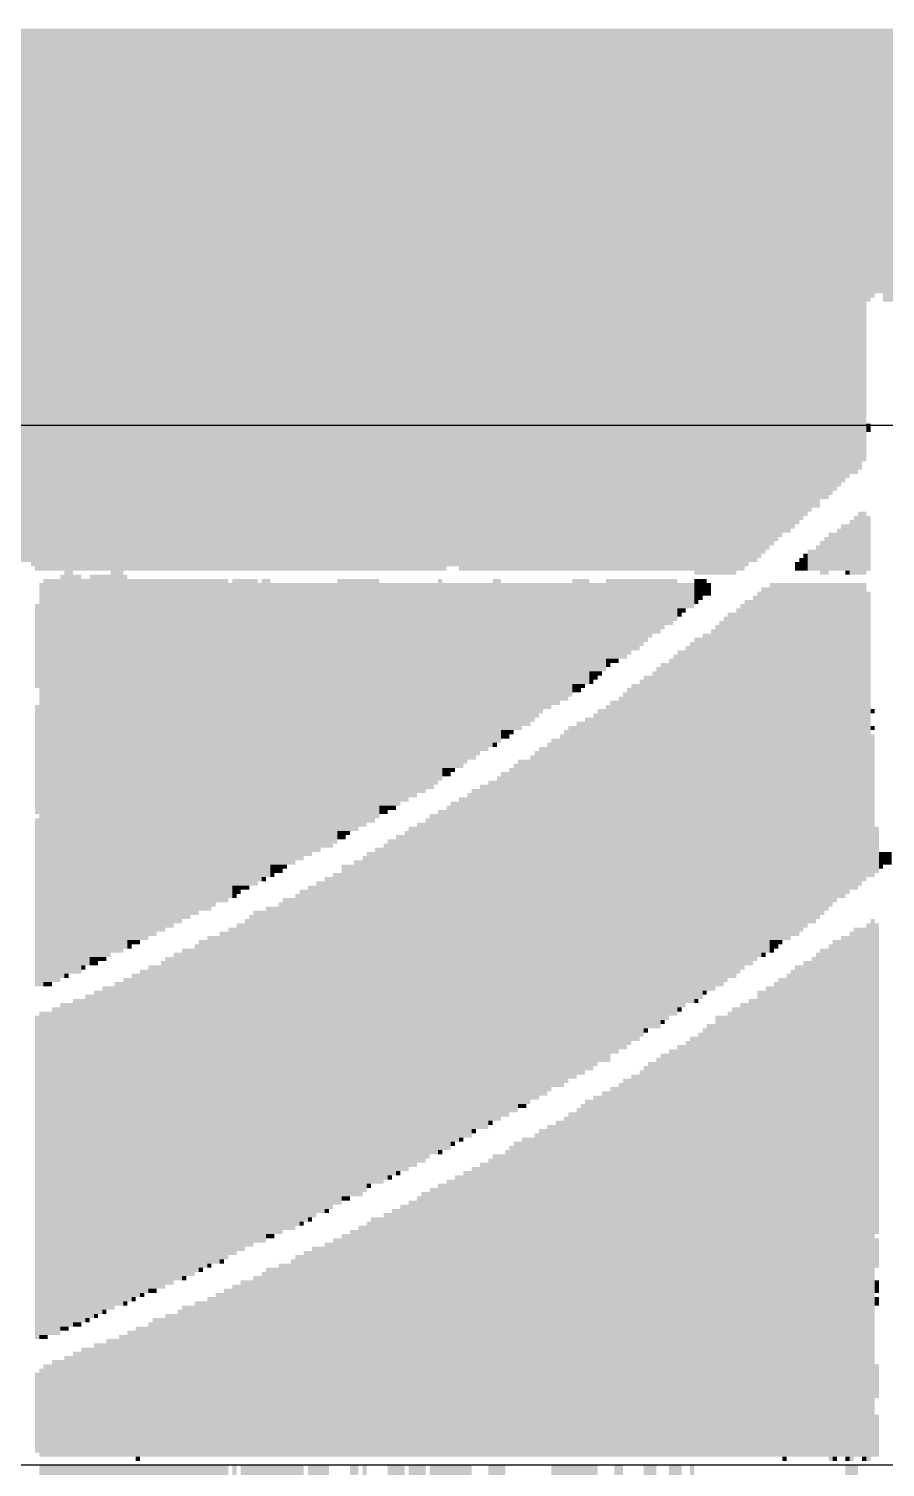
# Model space of a CAD drawing. Extents: x 0 to 19.7, y 0 to 11.
# Drawn here: x 15.644 to 17.126, y 8.194 to 10.681 of the extents above; entities that cross this region are included whole.
import ezdxf

# ---------------------------------------------------------------- set-up
doc = ezdxf.new("R2010")
doc.units = 0
doc.layers.get('0').update_dxf_attribs({"linetype": 'CONTINUOUS'})
doc.layers.add('1', color=1, linetype='CONTINUOUS')

# ---------------------------------------------------------------- blocks, each defined once
blk = doc.blocks.new('*U0')
at = {"color": 7}
for points in [[(0, 1471), (2713, 1471), (0, 1452), (2713, 1452)], [(313, 1452), (2713, 1452), (313, 1450), (2713, 1450)], [(314, 1450), (2713, 1450), (314, 1438), (2713, 1438)], [(315, 1438), (2713, 1438), (315, 1428), (2713, 1428)], [(1341, 1428), (2713, 1428), (1341, 1408), (2713, 1408)], [(1341, 1408), (2356, 1408), (1341, 1407), (2356, 1407)], [(2358, 1408), (2713, 1408), (2358, 1406), (2713, 1406)], [(1341, 1407), (2355, 1407), (1341, 1406), (2355, 1406)], [(1341, 1406), (2354, 1406), (1341, 1376), (2354, 1376)], [(2354, 1377), (2355, 1377), (2354, 1375), (2355, 1375)], [(1342, 1376), (2354, 1376), (1342, 1375), (2354, 1375)], [(1343, 1375), (2354, 1375), (1343, 1374), (2354, 1374)], [(1344, 1374), (2354, 1374), (1344, 1373), (2354, 1373)], [(1345, 1373), (2354, 1373), (1345, 1371), (2354, 1371)], [(1347, 1371), (2354, 1371), (1347, 1370), (2354, 1370)], [(1348, 1370), (2354, 1370), (1348, 1369), (2354, 1369)], [(1349, 1369), (2354, 1369), (1349, 1368), (2354, 1368)], [(1351, 1368), (2353, 1368), (1351, 1367), (2353, 1367)], [(1352, 1367), (2353, 1367), (1352, 1366), (2353, 1366)], [(1354, 1366), (2352, 1366), (1354, 1365), (2352, 1365)], [(1355, 1365), (2350, 1365), (1355, 1364), (2350, 1364)], [(1356, 1364), (2349, 1364), (1356, 1363), (2349, 1363)], [(1357, 1363), (2348, 1363), (1357, 1362), (2348, 1362)], [(1358, 1362), (2347, 1362), (1358, 1361), (2347, 1361)], [(1359, 1361), (2346, 1361), (1359, 1360), (2346, 1360)], [(1361, 1360), (2345, 1360), (1361, 1359), (2345, 1359)], [(1362, 1359), (2343, 1359), (1362, 1358), (2343, 1358)], [(1363, 1358), (2343, 1358), (1363, 1357), (2343, 1357)], [(1364, 1357), (2341, 1357), (1364, 1356), (2341, 1356)], [(1365, 1356), (2340, 1356), (1365, 1355), (2340, 1355)], [(1366, 1355), (2339, 1355), (1366, 1354), (2339, 1354)], [(1367, 1354), (2338, 1354), (1367, 1353), (2338, 1353)], [(1369, 1353), (2337, 1353), (1369, 1352), (2337, 1352)], [(2348, 1353), (2350, 1353), (2348, 1342), (2350, 1342)], [(2350, 1354), (2351, 1354), (2350, 1341), (2351, 1341)], [(2351, 1355), (2352, 1355), (2351, 1341), (2352, 1341)], [(2352, 1356), (2354, 1356), (2352, 1341), (2354, 1341)], [(2354, 1355), (2355, 1355), (2354, 1342), (2355, 1342)], [(1370, 1352), (2336, 1352), (1370, 1351), (2336, 1351)], [(1371, 1351), (2334, 1351), (1371, 1350), (2334, 1350)], [(1373, 1350), (2333, 1350), (1373, 1349), (2333, 1349)], [(2344, 1350), (2345, 1350), (2344, 1341), (2345, 1341)], [(2345, 1351), (2347, 1351), (2345, 1342), (2347, 1342)], [(2347, 1352), (2348, 1352), (2347, 1342), (2348, 1342)], [(1374, 1349), (2332, 1349), (1374, 1348), (2332, 1348)], [(1376, 1348), (2331, 1348), (1376, 1347), (2331, 1347)], [(1377, 1347), (2330, 1347), (1377, 1346), (2330, 1346)], [(2340, 1347), (2342, 1347), (2340, 1342), (2342, 1342)], [(2342, 1348), (2343, 1348), (2342, 1342), (2343, 1342)], [(2343, 1349), (2344, 1349), (2343, 1341), (2344, 1341)], [(1393, 1346), (2329, 1346), (1393, 1345), (2329, 1345)], [(1475, 1345), (2328, 1345), (1475, 1344), (2328, 1344)], [(2155, 1344), (2326, 1344), (2155, 1343), (2326, 1343)], [(2156, 1343), (2254, 1343), (2156, 1342), (2254, 1342)], [(2257, 1343), (2325, 1343), (2257, 1342), (2325, 1342)], [(2337, 1344), (2338, 1344), (2337, 1342), (2338, 1342)], [(2338, 1345), (2339, 1345), (2338, 1342), (2339, 1342)], [(2339, 1346), (2340, 1346), (2339, 1342), (2340, 1342)], [(2158, 1340), (2162, 1340), (2158, 1244), (2162, 1244)], [(2162, 1341), (2163, 1341), (2162, 1245), (2163, 1245)], [(2163, 1342), (2165, 1342), (2163, 1246), (2165, 1246)], [(2165, 1341), (2167, 1341), (2165, 1246), (2167, 1246)], [(2167, 1340), (2169, 1340), (2167, 1248), (2169, 1248)], [(2169, 1341), (2174, 1341), (2169, 1250), (2174, 1250)], [(2174, 1342), (2177, 1342), (2174, 1251), (2177, 1251)], [(2177, 1341), (2178, 1341), (2177, 1252), (2178, 1252)], [(2178, 1340), (2202, 1340), (2178, 1263), (2202, 1263)], [(2203, 1340), (2209, 1340), (2203, 1267), (2209, 1267)], [(2210, 1340), (2212, 1340), (2210, 1269), (2212, 1269)], [(2228, 1340), (2238, 1340), (2228, 1283), (2238, 1283)], [(2252, 1340), (2253, 1340), (2252, 1292), (2253, 1292)], [(2265, 1340), (2267, 1340), (2265, 1301), (2267, 1301)], [(2284, 1340), (2288, 1340), (2284, 1315), (2288, 1315)], [(2292, 1340), (2309, 1340), (2292, 1330), (2309, 1330)], [(2313, 1342), (2323, 1342), (2313, 1341), (2323, 1341)], [(2313, 1340), (2316, 1340), (2313, 1336), (2316, 1336)], [(2349, 1342), (2350, 1342), (2349, 1341), (2350, 1341)], [(2157, 1339), (2158, 1339), (2157, 1243), (2158, 1243)], [(2202, 1339), (2203, 1339), (2202, 1264), (2203, 1264)], [(2209, 1339), (2210, 1339), (2209, 1268), (2210, 1268)], [(2212, 1339), (2228, 1339), (2212, 1277), (2228, 1277)], [(2238, 1339), (2252, 1339), (2238, 1291), (2252, 1291)], [(2253, 1339), (2265, 1339), (2253, 1300), (2265, 1300)], [(2267, 1339), (2284, 1339), (2267, 1312), (2284, 1312)], [(2288, 1339), (2292, 1339), (2288, 1318), (2292, 1318)], [(2309, 1339), (2313, 1339), (2309, 1333), (2313, 1333)], [(2313, 1336), (2315, 1336), (2313, 1335), (2315, 1335)], [(2316, 1339), (2317, 1339), (2316, 1336), (2317, 1336)], [(2327, 1336), (2328, 1336), (2327, 1249), (2328, 1249)], [(2328, 1337), (2329, 1337), (2328, 1250), (2329, 1250)], [(2329, 1338), (2331, 1338), (2329, 1251), (2331, 1251)], [(2331, 1339), (2354, 1339), (2331, 1268), (2354, 1268)], [(2354, 1337), (2355, 1337), (2354, 1269), (2355, 1269)], [(2156, 1334), (2157, 1334), (2156, 1314), (2157, 1314)], [(2309, 1333), (2311, 1333), (2309, 1332), (2311, 1332)], [(2313, 1335), (2314, 1335), (2313, 1334), (2314, 1334)], [(2323, 1333), (2324, 1333), (2323, 1246), (2324, 1246)], [(2324, 1334), (2325, 1334), (2324, 1247), (2325, 1247)], [(2325, 1335), (2327, 1335), (2325, 1248), (2327, 1248)], [(2292, 1330), (2308, 1330), (2292, 1329), (2308, 1329)], [(2292, 1329), (2306, 1329), (2292, 1328), (2306, 1328)], [(2309, 1332), (2310, 1332), (2309, 1331), (2310, 1331)], [(2318, 1329), (2319, 1329), (2318, 1243), (2319, 1243)], [(2319, 1330), (2320, 1330), (2319, 1243), (2320, 1243)], [(2320, 1331), (2321, 1331), (2320, 1244), (2321, 1244)], [(2321, 1332), (2323, 1332), (2321, 1245), (2323, 1245)], [(2292, 1328), (2305, 1328), (2292, 1327), (2305, 1327)], [(2292, 1327), (2303, 1327), (2292, 1326), (2303, 1326)], [(2292, 1326), (2302, 1326), (2292, 1325), (2302, 1325)], [(2313, 1326), (2315, 1326), (2313, 1240), (2315, 1240)], [(2315, 1327), (2317, 1327), (2315, 1242), (2317, 1242)], [(2317, 1328), (2318, 1328), (2317, 1242), (2318, 1242)], [(2292, 1325), (2301, 1325), (2292, 1324), (2301, 1324)], [(2292, 1324), (2300, 1324), (2292, 1323), (2300, 1323)], [(2292, 1323), (2298, 1323), (2292, 1322), (2298, 1322)], [(2309, 1323), (2311, 1323), (2309, 1238), (2311, 1238)], [(2311, 1324), (2312, 1324), (2311, 1239), (2312, 1239)], [(2312, 1325), (2313, 1325), (2312, 1239), (2313, 1239)], [(2292, 1322), (2297, 1322), (2292, 1321), (2297, 1321)], [(2292, 1321), (2295, 1321), (2292, 1320), (2295, 1320)], [(2292, 1320), (2293, 1320), (2292, 1319), (2293, 1319)], [(2304, 1319), (2305, 1319), (2304, 1233), (2305, 1233)], [(2305, 1320), (2307, 1320), (2305, 1235), (2307, 1235)], [(2307, 1321), (2308, 1321), (2307, 1236), (2308, 1236)], [(2308, 1322), (2309, 1322), (2308, 1236), (2309, 1236)], [(2288, 1318), (2291, 1318), (2288, 1317), (2291, 1317)], [(2288, 1317), (2290, 1317), (2288, 1316), (2290, 1316)], [(2288, 1316), (2289, 1316), (2288, 1315), (2289, 1315)], [(2300, 1316), (2301, 1316), (2300, 1231), (2301, 1231)], [(2301, 1317), (2303, 1317), (2301, 1233), (2303, 1233)], [(2303, 1318), (2304, 1318), (2303, 1233), (2304, 1233)], [(2267, 1312), (2283, 1312), (2267, 1311), (2283, 1311)], [(2284, 1315), (2287, 1315), (2284, 1314), (2287, 1314)], [(2284, 1314), (2286, 1314), (2284, 1313), (2286, 1313)], [(2295, 1312), (2296, 1312), (2295, 1228), (2296, 1228)], [(2296, 1313), (2297, 1313), (2296, 1228), (2297, 1228)], [(2297, 1314), (2298, 1314), (2297, 1229), (2298, 1229)], [(2298, 1315), (2300, 1315), (2298, 1230), (2300, 1230)], [(2156, 1310), (2157, 1310), (2156, 1284), (2157, 1284)], [(2267, 1311), (2281, 1311), (2267, 1310), (2281, 1310)], [(2267, 1310), (2279, 1310), (2267, 1309), (2279, 1309)], [(2267, 1309), (2277, 1309), (2267, 1308), (2277, 1308)], [(2290, 1309), (2292, 1309), (2290, 1225), (2292, 1225)], [(2292, 1310), (2293, 1310), (2292, 1225), (2293, 1225)], [(2293, 1311), (2295, 1311), (2293, 1227), (2295, 1227)], [(2355, 1309), (2356, 1309), (2355, 1308), (2356, 1308)], [(2267, 1308), (2276, 1308), (2267, 1307), (2276, 1307)], [(2267, 1307), (2275, 1307), (2267, 1306), (2275, 1306)], [(2267, 1306), (2274, 1306), (2267, 1305), (2274, 1305)], [(2267, 1305), (2272, 1305), (2267, 1304), (2272, 1304)], [(2283, 1305), (2285, 1305), (2283, 1221), (2285, 1221)], [(2285, 1306), (2287, 1306), (2285, 1222), (2287, 1222)], [(2287, 1307), (2289, 1307), (2287, 1223), (2289, 1223)], [(2289, 1308), (2290, 1308), (2289, 1224), (2290, 1224)], [(2355, 1305), (2356, 1305), (2355, 1304), (2356, 1304)], [(2267, 1304), (2270, 1304), (2267, 1303), (2270, 1303)], [(2267, 1303), (2269, 1303), (2267, 1302), (2269, 1302)], [(2279, 1302), (2281, 1302), (2279, 1219), (2281, 1219)], [(2281, 1303), (2282, 1303), (2281, 1219), (2282, 1219)], [(2282, 1304), (2283, 1304), (2282, 1220), (2283, 1220)], [(2355, 1303), (2356, 1303), (2355, 1269), (2356, 1269)], [(2253, 1300), (2264, 1300), (2253, 1299), (2264, 1299)], [(2253, 1299), (2262, 1299), (2253, 1298), (2262, 1298)], [(2265, 1301), (2266, 1301), (2265, 1300), (2266, 1300)], [(2275, 1299), (2276, 1299), (2275, 1216), (2276, 1216)], [(2276, 1300), (2278, 1300), (2276, 1217), (2278, 1217)], [(2278, 1301), (2279, 1301), (2278, 1218), (2279, 1218)], [(2253, 1298), (2261, 1298), (2253, 1297), (2261, 1297)], [(2253, 1297), (2259, 1297), (2253, 1296), (2259, 1296)], [(2253, 1296), (2258, 1296), (2253, 1295), (2258, 1295)], [(2253, 1295), (2256, 1295), (2253, 1294), (2256, 1294)], [(2269, 1295), (2270, 1295), (2269, 1213), (2270, 1213)], [(2270, 1296), (2271, 1296), (2270, 1213), (2271, 1213)], [(2271, 1297), (2274, 1297), (2271, 1215), (2274, 1215)], [(2274, 1298), (2275, 1298), (2274, 1216), (2275, 1216)], [(2253, 1294), (2255, 1294), (2253, 1293), (2255, 1293)], [(2264, 1292), (2266, 1292), (2264, 1211), (2266, 1211)], [(2266, 1293), (2267, 1293), (2266, 1211), (2267, 1211)], [(2267, 1294), (2269, 1294), (2267, 1212), (2269, 1212)], [(2238, 1291), (2251, 1291), (2238, 1290), (2251, 1290)], [(2238, 1290), (2249, 1290), (2238, 1289), (2249, 1289)], [(2238, 1289), (2247, 1289), (2238, 1288), (2247, 1288)], [(2238, 1288), (2245, 1288), (2238, 1287), (2245, 1287)], [(2257, 1288), (2259, 1288), (2257, 1207), (2259, 1207)], [(2259, 1289), (2260, 1289), (2259, 1207), (2260, 1207)], [(2260, 1290), (2262, 1290), (2260, 1209), (2262, 1209)], [(2262, 1291), (2264, 1291), (2262, 1209), (2264, 1209)], [(2238, 1287), (2243, 1287), (2238, 1286), (2243, 1286)], [(2238, 1286), (2242, 1286), (2238, 1285), (2242, 1285)], [(2238, 1285), (2240, 1285), (2238, 1284), (2240, 1284)], [(2252, 1285), (2254, 1285), (2252, 1204), (2254, 1204)], [(2254, 1286), (2255, 1286), (2254, 1204), (2255, 1204)], [(2255, 1287), (2257, 1287), (2255, 1206), (2257, 1206)], [(2156, 1283), (2157, 1283), (2156, 1243), (2157, 1243)], [(2228, 1283), (2237, 1283), (2228, 1282), (2237, 1282)], [(2228, 1282), (2235, 1282), (2228, 1281), (2235, 1281)], [(2228, 1281), (2233, 1281), (2228, 1280), (2233, 1280)], [(2245, 1281), (2247, 1281), (2245, 1200), (2247, 1200)], [(2247, 1282), (2249, 1282), (2247, 1201), (2249, 1201)], [(2249, 1283), (2250, 1283), (2249, 1202), (2250, 1202)], [(2250, 1284), (2252, 1284), (2250, 1203), (2252, 1203)], [(2356, 1281), (2357, 1281), (2356, 1270), (2357, 1270)], [(2228, 1280), (2231, 1280), (2228, 1279), (2231, 1279)], [(2228, 1279), (2230, 1279), (2228, 1278), (2230, 1278)], [(2240, 1278), (2242, 1278), (2240, 1198), (2242, 1198)], [(2242, 1279), (2244, 1279), (2242, 1199), (2244, 1199)], [(2244, 1280), (2245, 1280), (2244, 1199), (2245, 1199)], [(2212, 1277), (2227, 1277), (2212, 1276), (2227, 1276)], [(2212, 1276), (2224, 1276), (2212, 1275), (2224, 1275)], [(2212, 1275), (2222, 1275), (2212, 1274), (2222, 1274)], [(2235, 1275), (2237, 1275), (2235, 1196), (2237, 1196)], [(2237, 1276), (2239, 1276), (2237, 1196), (2239, 1196)], [(2239, 1277), (2240, 1277), (2239, 1197), (2240, 1197)], [(2357, 1275), (2360, 1275), (2357, 1272), (2360, 1272)], [(2212, 1274), (2220, 1274), (2212, 1273), (2220, 1273)], [(2212, 1273), (2218, 1273), (2212, 1272), (2218, 1272)], [(2212, 1272), (2216, 1272), (2212, 1271), (2216, 1271)], [(2212, 1271), (2215, 1271), (2212, 1270), (2215, 1270)], [(2229, 1272), (2232, 1272), (2229, 1193), (2232, 1193)], [(2232, 1273), (2234, 1273), (2232, 1193), (2234, 1193)], [(2234, 1274), (2235, 1274), (2234, 1194), (2235, 1194)], [(2357, 1272), (2358, 1272), (2357, 1271), (2358, 1271)], [(2210, 1269), (2211, 1269), (2210, 1268), (2211, 1268)], [(2212, 1270), (2213, 1270), (2212, 1269), (2213, 1269)], [(2223, 1268), (2225, 1268), (2223, 1189), (2225, 1189)], [(2225, 1269), (2227, 1269), (2225, 1190), (2227, 1190)], [(2227, 1270), (2229, 1270), (2227, 1191), (2229, 1191)], [(2331, 1268), (2353, 1268), (2331, 1267), (2353, 1267)], [(2203, 1267), (2207, 1267), (2203, 1266), (2207, 1266)], [(2203, 1266), (2205, 1266), (2203, 1265), (2205, 1265)], [(2203, 1265), (2204, 1265), (2203, 1264), (2204, 1264)], [(2215, 1264), (2218, 1264), (2215, 1185), (2218, 1185)], [(2218, 1265), (2219, 1265), (2218, 1186), (2219, 1186)], [(2219, 1266), (2221, 1266), (2219, 1187), (2221, 1187)], [(2221, 1267), (2223, 1267), (2221, 1188), (2223, 1188)], [(2331, 1267), (2352, 1267), (2331, 1266), (2352, 1266)], [(2331, 1266), (2350, 1266), (2331, 1265), (2350, 1265)], [(2331, 1265), (2349, 1265), (2331, 1264), (2349, 1264)], [(2331, 1264), (2347, 1264), (2331, 1263), (2347, 1263)], [(2178, 1263), (2199, 1263), (2178, 1262), (2199, 1262)], [(2178, 1262), (2198, 1262), (2178, 1261), (2198, 1261)], [(2178, 1261), (2195, 1261), (2178, 1260), (2195, 1260)], [(2208, 1261), (2211, 1261), (2208, 1182), (2211, 1182)], [(2211, 1262), (2214, 1262), (2211, 1184), (2214, 1184)], [(2214, 1263), (2215, 1263), (2214, 1184), (2215, 1184)], [(2331, 1263), (2346, 1263), (2331, 1262), (2346, 1262)], [(2331, 1262), (2345, 1262), (2331, 1261), (2345, 1261)], [(2331, 1261), (2344, 1261), (2331, 1260), (2344, 1260)], [(2178, 1260), (2193, 1260), (2178, 1259), (2193, 1259)], [(2178, 1259), (2191, 1259), (2178, 1258), (2191, 1258)], [(2178, 1258), (2189, 1258), (2178, 1257), (2189, 1257)], [(2178, 1257), (2187, 1257), (2178, 1256), (2187, 1256)], [(2202, 1257), (2204, 1257), (2202, 1179), (2204, 1179)], [(2204, 1258), (2206, 1258), (2204, 1180), (2206, 1180)], [(2206, 1259), (2207, 1259), (2206, 1181), (2207, 1181)], [(2207, 1260), (2208, 1260), (2207, 1181), (2208, 1181)], [(2331, 1260), (2343, 1260), (2331, 1259), (2343, 1259)], [(2331, 1259), (2342, 1259), (2331, 1258), (2342, 1258)], [(2331, 1258), (2340, 1258), (2331, 1257), (2340, 1257)], [(2331, 1257), (2339, 1257), (2331, 1256), (2339, 1256)], [(2351, 1257), (2354, 1257), (2351, 1131), (2354, 1131)], [(2354, 1258), (2355, 1258), (2354, 1130), (2355, 1130)], [(2355, 1259), (2356, 1259), (2355, 1131), (2356, 1131)], [(2356, 1258), (2357, 1258), (2356, 1184), (2357, 1184)], [(2178, 1256), (2185, 1256), (2178, 1255), (2185, 1255)], [(2178, 1255), (2183, 1255), (2178, 1254), (2183, 1254)], [(2178, 1254), (2181, 1254), (2178, 1253), (2181, 1253)], [(2195, 1254), (2197, 1254), (2195, 1176), (2197, 1176)], [(2197, 1255), (2200, 1255), (2197, 1177), (2200, 1177)], [(2200, 1256), (2202, 1256), (2200, 1178), (2202, 1178)], [(2331, 1256), (2338, 1256), (2331, 1255), (2338, 1255)], [(2331, 1255), (2336, 1255), (2331, 1254), (2336, 1254)], [(2331, 1254), (2334, 1254), (2331, 1253), (2334, 1253)], [(2346, 1254), (2348, 1254), (2346, 1131), (2348, 1131)], [(2348, 1255), (2350, 1255), (2348, 1131), (2350, 1131)], [(2350, 1256), (2351, 1256), (2350, 1130), (2351, 1130)], [(2178, 1253), (2179, 1253), (2178, 1252), (2179, 1252)], [(2189, 1251), (2191, 1251), (2189, 1173), (2191, 1173)], [(2191, 1252), (2194, 1252), (2191, 1174), (2194, 1174)], [(2194, 1253), (2195, 1253), (2194, 1175), (2195, 1175)], [(2329, 1251), (2330, 1251), (2329, 1250), (2330, 1250)], [(2331, 1253), (2333, 1253), (2331, 1252), (2333, 1252)], [(2331, 1252), (2332, 1252), (2331, 1251), (2332, 1251)], [(2342, 1251), (2343, 1251), (2342, 1131), (2343, 1131)], [(2343, 1252), (2345, 1252), (2343, 1131), (2345, 1131)], [(2345, 1253), (2346, 1253), (2345, 1130), (2346, 1130)], [(2167, 1248), (2168, 1248), (2167, 1247), (2168, 1247)], [(2169, 1250), (2173, 1250), (2169, 1249), (2173, 1249)], [(2169, 1249), (2171, 1249), (2169, 1248), (2171, 1248)], [(2181, 1247), (2183, 1247), (2181, 1170), (2183, 1170)], [(2183, 1248), (2186, 1248), (2183, 1171), (2186, 1171)], [(2186, 1249), (2187, 1249), (2186, 1171), (2187, 1171)], [(2187, 1250), (2189, 1250), (2187, 1172), (2189, 1172)], [(2336, 1247), (2337, 1247), (2336, 1131), (2337, 1131)], [(2337, 1248), (2339, 1248), (2337, 1131), (2339, 1131)], [(2339, 1249), (2341, 1249), (2339, 1131), (2341, 1131)], [(2341, 1250), (2342, 1250), (2341, 1131), (2342, 1131)], [(2158, 1244), (2160, 1244), (2158, 1243), (2160, 1243)], [(2163, 1246), (2164, 1246), (2163, 1245), (2164, 1245)], [(2175, 1244), (2177, 1244), (2175, 1167), (2177, 1167)], [(2177, 1245), (2179, 1245), (2177, 1168), (2179, 1168)], [(2179, 1246), (2181, 1246), (2179, 1169), (2181, 1169)], [(2332, 1244), (2333, 1244), (2332, 1131), (2333, 1131)], [(2333, 1245), (2335, 1245), (2333, 1131), (2335, 1131)], [(2335, 1246), (2336, 1246), (2335, 1131), (2336, 1131)], [(2165, 1240), (2168, 1240), (2165, 1163), (2168, 1163)], [(2168, 1241), (2170, 1241), (2168, 1164), (2170, 1164)], [(2170, 1242), (2172, 1242), (2170, 1165), (2172, 1165)], [(2172, 1243), (2175, 1243), (2172, 1166), (2175, 1166)], [(2313, 1240), (2314, 1240), (2313, 1239), (2314, 1239)], [(2315, 1242), (2316, 1242), (2315, 1241), (2316, 1241)], [(2326, 1240), (2328, 1240), (2326, 1131), (2328, 1131)], [(2328, 1242), (2330, 1242), (2328, 1131), (2330, 1131)], [(2330, 1243), (2332, 1243), (2330, 1131), (2332, 1131)], [(2157, 1237), (2160, 1237), (2157, 1160), (2160, 1160)], [(2160, 1238), (2162, 1238), (2160, 1160), (2162, 1160)], [(2162, 1239), (2165, 1239), (2162, 1162), (2165, 1162)], [(2309, 1238), (2310, 1238), (2309, 1237), (2310, 1237)], [(2321, 1237), (2322, 1237), (2321, 1131), (2322, 1131)], [(2322, 1238), (2324, 1238), (2322, 1131), (2324, 1131)], [(2324, 1239), (2326, 1239), (2324, 1131), (2326, 1131)], [(2156, 1236), (2157, 1236), (2156, 1159), (2157, 1159)], [(2305, 1235), (2306, 1235), (2305, 1234), (2306, 1234)], [(2316, 1234), (2318, 1234), (2316, 1131), (2318, 1131)], [(2318, 1236), (2321, 1236), (2318, 1131), (2321, 1131)], [(2301, 1233), (2302, 1233), (2301, 1232), (2302, 1232)], [(2311, 1230), (2312, 1230), (2311, 1131), (2312, 1131)], [(2312, 1231), (2314, 1231), (2312, 1131), (2314, 1131)], [(2314, 1232), (2315, 1232), (2314, 1131), (2315, 1131)], [(2315, 1233), (2316, 1233), (2315, 1131), (2316, 1131)], [(2305, 1227), (2307, 1227), (2305, 1131), (2307, 1131)], [(2307, 1228), (2309, 1228), (2307, 1131), (2309, 1131)], [(2309, 1229), (2311, 1229), (2309, 1131), (2311, 1131)], [(2300, 1223), (2301, 1223), (2300, 1131), (2301, 1131)], [(2301, 1224), (2302, 1224), (2301, 1131), (2302, 1131)], [(2302, 1225), (2304, 1225), (2302, 1131), (2304, 1131)], [(2304, 1226), (2305, 1226), (2304, 1131), (2305, 1131)], [(2295, 1220), (2296, 1220), (2295, 1131), (2296, 1131)], [(2296, 1221), (2298, 1221), (2296, 1131), (2298, 1131)], [(2298, 1222), (2300, 1222), (2298, 1131), (2300, 1131)], [(2287, 1216), (2289, 1216), (2287, 1131), (2289, 1131)], [(2289, 1217), (2291, 1217), (2289, 1131), (2291, 1131)], [(2291, 1218), (2293, 1218), (2291, 1131), (2293, 1131)], [(2293, 1219), (2295, 1219), (2293, 1131), (2295, 1131)], [(2271, 1215), (2273, 1215), (2271, 1214), (2273, 1214)], [(2283, 1213), (2285, 1213), (2283, 1131), (2285, 1131)], [(2285, 1214), (2286, 1214), (2285, 1131), (2286, 1131)], [(2286, 1215), (2287, 1215), (2286, 1131), (2287, 1131)], [(2264, 1211), (2265, 1211), (2264, 1210), (2265, 1210)], [(2278, 1210), (2280, 1210), (2278, 1131), (2280, 1131)], [(2280, 1211), (2282, 1211), (2280, 1131), (2282, 1131)], [(2282, 1212), (2283, 1212), (2282, 1131), (2283, 1131)], [(2255, 1206), (2256, 1206), (2255, 1205), (2256, 1205)], [(2257, 1207), (2258, 1207), (2257, 1206), (2258, 1206)], [(2260, 1209), (2261, 1209), (2260, 1208), (2261, 1208)], [(2270, 1206), (2272, 1206), (2270, 1131), (2272, 1131)], [(2272, 1207), (2275, 1207), (2272, 1131), (2275, 1131)], [(2275, 1208), (2276, 1208), (2275, 1131), (2276, 1131)], [(2276, 1209), (2278, 1209), (2276, 1131), (2278, 1131)], [(2252, 1204), (2253, 1204), (2252, 1203), (2253, 1203)], [(2265, 1203), (2268, 1203), (2265, 1131), (2268, 1131)], [(2268, 1204), (2269, 1204), (2268, 1131), (2269, 1131)], [(2269, 1205), (2270, 1205), (2269, 1131), (2270, 1131)], [(2242, 1199), (2243, 1199), (2242, 1198), (2243, 1198)], [(2258, 1199), (2260, 1199), (2258, 1131), (2260, 1131)], [(2260, 1200), (2262, 1200), (2260, 1131), (2262, 1131)], [(2262, 1201), (2264, 1201), (2262, 1131), (2264, 1131)], [(2264, 1202), (2265, 1202), (2264, 1131), (2265, 1131)], [(2235, 1196), (2236, 1196), (2235, 1195), (2236, 1195)], [(2240, 1198), (2241, 1198), (2240, 1197), (2241, 1197)], [(2252, 1196), (2254, 1196), (2252, 1131), (2254, 1131)], [(2254, 1197), (2256, 1197), (2254, 1131), (2256, 1131)], [(2256, 1198), (2258, 1198), (2256, 1131), (2258, 1131)], [(2229, 1193), (2231, 1193), (2229, 1192), (2231, 1192)], [(2245, 1192), (2247, 1192), (2245, 1131), (2247, 1131)], [(2247, 1193), (2248, 1193), (2247, 1131), (2248, 1131)], [(2248, 1194), (2250, 1194), (2248, 1131), (2250, 1131)], [(2250, 1195), (2252, 1195), (2250, 1131), (2252, 1131)], [(2225, 1190), (2226, 1190), (2225, 1189), (2226, 1189)], [(2239, 1189), (2241, 1189), (2239, 1131), (2241, 1131)], [(2241, 1190), (2243, 1190), (2241, 1131), (2243, 1131)], [(2243, 1191), (2245, 1191), (2243, 1131), (2245, 1131)], [(2219, 1187), (2220, 1187), (2219, 1186), (2220, 1186)], [(2221, 1188), (2222, 1188), (2221, 1187), (2222, 1187)], [(2233, 1186), (2235, 1186), (2233, 1131), (2235, 1131)], [(2235, 1187), (2236, 1187), (2235, 1131), (2236, 1131)], [(2236, 1188), (2239, 1188), (2236, 1131), (2239, 1131)], [(2211, 1184), (2213, 1184), (2211, 1183), (2213, 1183)], [(2225, 1182), (2227, 1182), (2225, 1131), (2227, 1131)], [(2227, 1183), (2229, 1183), (2227, 1131), (2229, 1131)], [(2229, 1184), (2231, 1184), (2229, 1131), (2231, 1131)], [(2231, 1185), (2233, 1185), (2231, 1131), (2233, 1131)], [(2356, 1183), (2357, 1183), (2356, 1176), (2357, 1176)], [(2218, 1179), (2220, 1179), (2218, 1131), (2220, 1131)], [(2220, 1180), (2222, 1180), (2220, 1131), (2222, 1131)], [(2222, 1181), (2225, 1181), (2222, 1131), (2225, 1131)], [(2195, 1176), (2196, 1176), (2195, 1175), (2196, 1175)], [(2197, 1177), (2198, 1177), (2197, 1176), (2198, 1176)], [(2200, 1178), (2201, 1178), (2200, 1177), (2201, 1177)], [(2210, 1175), (2211, 1175), (2210, 1131), (2211, 1131)], [(2211, 1176), (2214, 1176), (2211, 1131), (2214, 1131)], [(2214, 1177), (2217, 1177), (2214, 1131), (2217, 1131)], [(2217, 1178), (2218, 1178), (2217, 1131), (2218, 1131)], [(2191, 1174), (2192, 1174), (2191, 1173), (2192, 1173)], [(2203, 1172), (2205, 1172), (2203, 1131), (2205, 1131)], [(2205, 1173), (2208, 1173), (2205, 1131), (2208, 1131)], [(2208, 1174), (2210, 1174), (2208, 1131), (2210, 1131)], [(2356, 1173), (2357, 1173), (2356, 1170), (2357, 1170)], [(2177, 1168), (2178, 1168), (2177, 1167), (2178, 1167)], [(2179, 1169), (2180, 1169), (2179, 1168), (2180, 1168)], [(2181, 1170), (2182, 1170), (2181, 1169), (2182, 1169)], [(2183, 1171), (2185, 1171), (2183, 1170), (2185, 1170)], [(2194, 1168), (2197, 1168), (2194, 1131), (2197, 1131)], [(2197, 1169), (2199, 1169), (2197, 1131), (2199, 1131)], [(2199, 1170), (2201, 1170), (2199, 1131), (2201, 1131)], [(2201, 1171), (2203, 1171), (2201, 1131), (2203, 1131)], [(2356, 1169), (2357, 1169), (2356, 1167), (2357, 1167)], [(2170, 1165), (2171, 1165), (2170, 1164), (2171, 1164)], [(2172, 1166), (2173, 1166), (2172, 1165), (2173, 1165)], [(2187, 1165), (2190, 1165), (2187, 1131), (2190, 1131)], [(2190, 1166), (2191, 1166), (2190, 1131), (2191, 1131)], [(2191, 1167), (2194, 1167), (2191, 1131), (2194, 1131)], [(2162, 1162), (2164, 1162), (2162, 1161), (2164, 1161)], [(2165, 1163), (2167, 1163), (2165, 1162), (2167, 1162)], [(2168, 1164), (2169, 1164), (2168, 1163), (2169, 1163)], [(2180, 1162), (2183, 1162), (2180, 1131), (2183, 1131)], [(2183, 1163), (2184, 1163), (2183, 1131), (2184, 1131)], [(2184, 1164), (2187, 1164), (2184, 1131), (2187, 1131)], [(2157, 1160), (2159, 1160), (2157, 1159), (2159, 1159)], [(2170, 1158), (2173, 1158), (2170, 1131), (2173, 1131)], [(2173, 1159), (2176, 1159), (2173, 1131), (2176, 1131)], [(2176, 1160), (2178, 1160), (2176, 1131), (2178, 1131)], [(2178, 1161), (2180, 1161), (2178, 1131), (2180, 1131)], [(2163, 1155), (2165, 1155), (2163, 1131), (2165, 1131)], [(2165, 1156), (2167, 1156), (2165, 1131), (2167, 1131)], [(2167, 1157), (2170, 1157), (2167, 1131), (2170, 1131)], [(2156, 1151), (2157, 1151), (2156, 1132), (2157, 1132)], [(2157, 1152), (2158, 1152), (2157, 1131), (2158, 1131)], [(2158, 1153), (2160, 1153), (2158, 1131), (2160, 1131)], [(2160, 1154), (2163, 1154), (2160, 1131), (2163, 1131)], [(2356, 1153), (2357, 1153), (2356, 1145), (2357, 1145)], [(2356, 1141), (2357, 1141), (2356, 1131), (2357, 1131)], [(2180, 1131), (2181, 1131), (2180, 1130), (2181, 1130)], [(2334, 1131), (2335, 1131), (2334, 1130), (2335, 1130)], [(2346, 1131), (2347, 1131), (2346, 1130), (2347, 1130)], [(2349, 1131), (2350, 1131), (2349, 1130), (2350, 1130)], [(2353, 1131), (2354, 1131), (2353, 1130), (2354, 1130)], [(2157, 1129), (2202, 1129), (2157, 1053), (2202, 1053)], [(2203, 1129), (2204, 1129), (2203, 923), (2204, 923)], [(2205, 1129), (2220, 1129), (2205, 923), (2220, 923)], [(2221, 1129), (2226, 1129), (2221, 923), (2226, 923)], [(2231, 1129), (2233, 1129), (2231, 923), (2233, 923)], [(2234, 1129), (2235, 1129), (2234, 923), (2235, 923)], [(2240, 1129), (2244, 1129), (2240, 923), (2244, 923)], [(2245, 1129), (2249, 1129), (2245, 923), (2249, 923)], [(2250, 1129), (2260, 1129), (2250, 923), (2260, 923)], [(2264, 1129), (2268, 1129), (2264, 923), (2268, 923)], [(2279, 1129), (2290, 1129), (2279, 923), (2290, 923)], [(2294, 1129), (2296, 1129), (2294, 923), (2296, 923)], [(2301, 1129), (2304, 1129), (2301, 923), (2304, 923)], [(2307, 1129), (2310, 1129), (2307, 923), (2310, 923)], [(2312, 1129), (2313, 1129), (2312, 923), (2313, 923)], [(2349, 1129), (2352, 1129), (2349, 923), (2352, 923)]]:
    blk.add_solid(points, dxfattribs=at)

msp = doc.modelspace()

# ---------------------------------------------------------------- linework, layer by layer
at = {"layer": '1'}
for p, q in [((1.183, 9.996), (19.2704, 9.996)), ((19.3877, 8.1981), (0.1858, 8.1981))]:
    msp.add_line(p, q, dxfattribs=at)

# ---------------------------------------------------------------- block references
at = {"xscale": 0.007261200278071202, "yscale": 0.007261200278071202, "zscale": 0.007261200278071202}
msp.add_blockref('*U0', (0, 0), dxfattribs=at)

doc.saveas('drawing.dxf')
